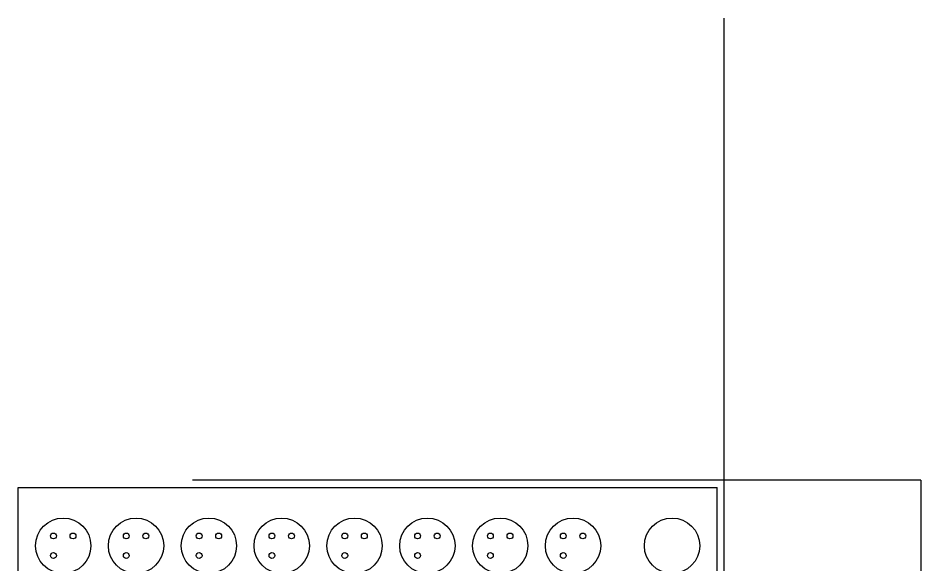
# Model space of a CAD drawing. Header units: millimetres. Extents: x 568 to 6362, y 128 to 4828.
# Drawn here: x 4064 to 4684, y 4453 to 4828 of the extents above; entities that cross this region are included whole.
import ezdxf

# ---------------------------------------------------------------- set-up
doc = ezdxf.new("R2010")
doc.units = ezdxf.units.MM

# ---------------------------------------------------------------- blocks, each defined once
blk = doc.blocks.new('Z$W@#153')
at = {"color": 52}
for p, q in [((0, 0), (0, 80)), ((0, 80), (480, 80)), ((480, 0), (480, 80)), ((0, 0), (480, 0))]:
    blk.add_line(p, q, dxfattribs=at)
for centre, radius in [((31, 40), 19), ((81, 40), 19), ((131, 40), 19), ((181, 40), 19), ((231, 40), 19), ((281, 40), 19), ((331, 40), 19), ((381, 40), 19), ((449, 40), 19), ((24.28, 46.72), 2), ((37.72, 46.72), 2), ((74.28, 46.72), 2), ((87.72, 46.72), 2), ((124.28, 46.72), 2), ((137.72, 46.72), 2), ((174.28, 46.72), 2), ((187.72, 46.72), 2), ((224.28, 46.72), 2), ((237.72, 46.72), 2), ((274.28, 46.72), 2), ((287.72, 46.72), 2), ((324.28, 46.72), 2), ((337.72, 46.72), 2), ((374.28, 46.72), 2), ((387.72, 46.72), 2), ((24.28, 33.28), 2), ((74.28, 33.28), 2), ((124.28, 33.28), 2), ((174.28, 33.28), 2), ((224.28, 33.28), 2), ((274.28, 33.28), 2), ((324.28, 33.28), 2), ((374.28, 33.28), 2)]:
    blk.add_circle(centre, radius, dxfattribs=at)

msp = doc.modelspace()

# ---------------------------------------------------------------- linework, layer by layer
at = {"color": 3}
msp.add_line((4549.173, 4145.777), (4549.173, 4827.85), dxfattribs=at)
for q in [(4184.173, 4510.777), (4684.173, 3710.777)]:
    msp.add_line((4684.173, 4510.777), q)

# ---------------------------------------------------------------- block references
at = {"color": 52}
msp.add_blockref('Z$W@#153', (4064.336, 4425.715), dxfattribs=at)

doc.saveas('drawing.dxf')
